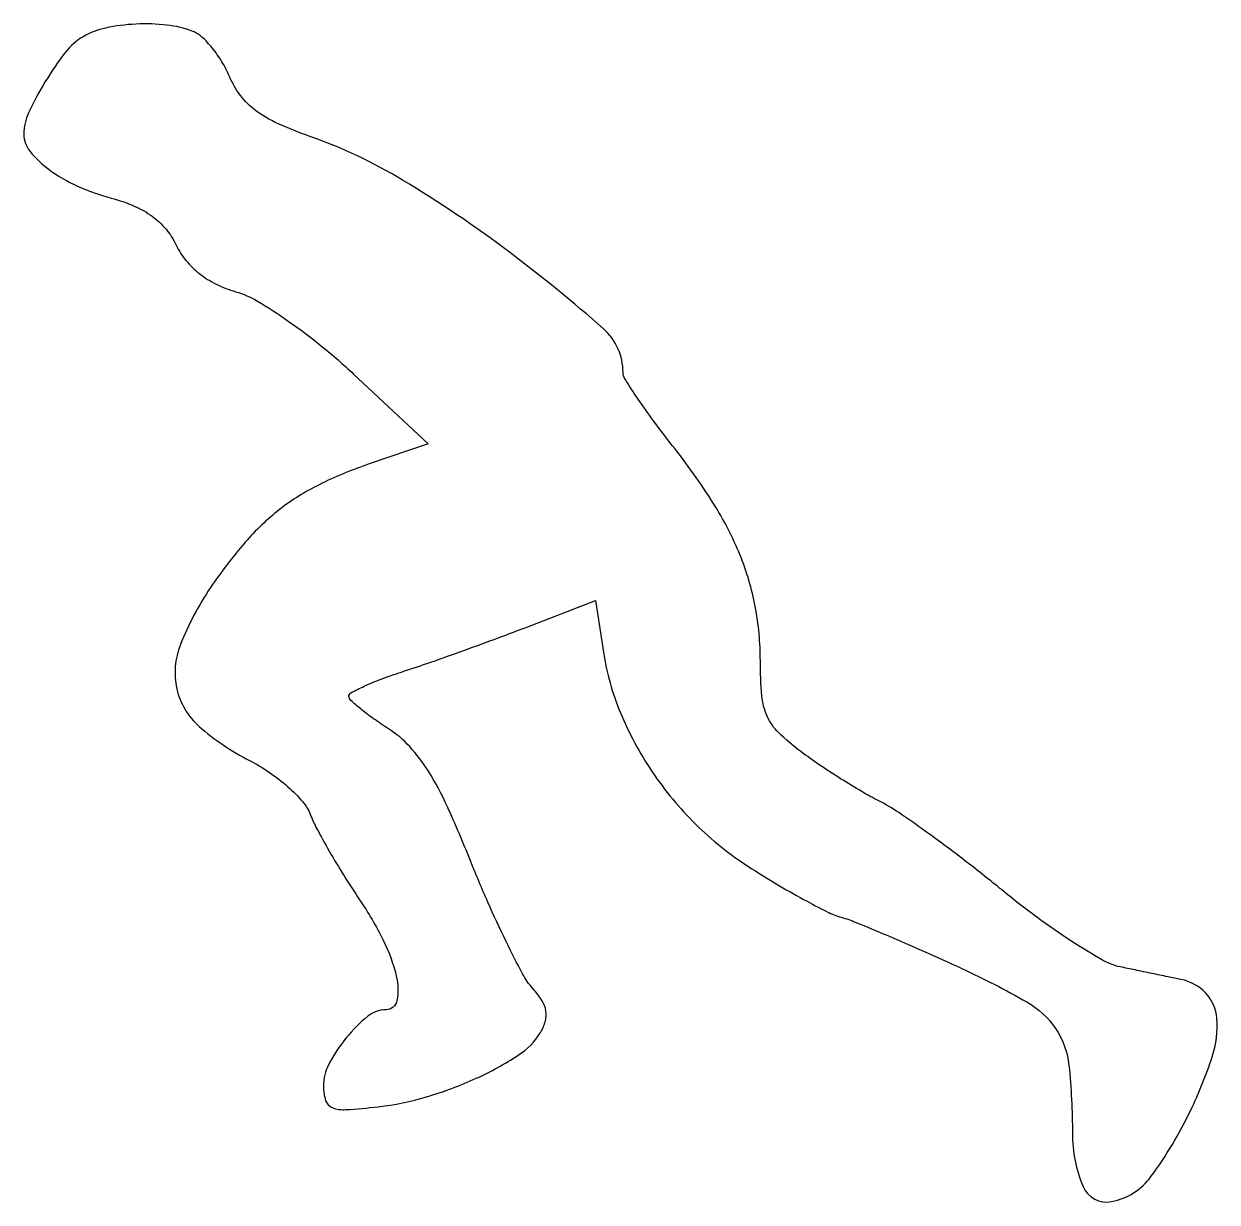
# Model space of a CAD drawing. Extents: x 0 to 95.6, y 0.6 to 94.9.
import ezdxf

# ---------------------------------------------------------------- set-up
doc = ezdxf.new("R2010")
doc.units = 0

msp = doc.modelspace()

# ---------------------------------------------------------------- linework, layer by layer
msp.add_lwpolyline([(4.749978, 93.919889, 0.095991), (3.347324, 92.692623, 0.028391), (1.719744, 90.33302, 0.027839), (0.377005, 87.824073, 0.109365), (0, 86.121088, 0.172596), (0.495439, 84.728592, 0.06401), (2.026327, 83.27559, 0.052914), (4.284059, 81.96567, 0.039262), (7.003562, 80.999041, -0.035428), (8.836559, 80.363279, -0.055802), (10.283648, 79.542067, -0.062728), (11.391276, 78.504081, -0.062492), (12.208559, 77.222615, 0.061789), (12.985669, 76.000364, 0.054623), (14.067612, 74.947225, 0.051589), (15.41502, 74.103062, 0.044181), (16.977759, 73.5, -0.064399), (18.707892, 72.750889, -0.018106), (21.184893, 71.151167, -0.017938), (23.878911, 69.122147, -0.018022), (26.416255, 66.908229), (32.376991, 61.316458), (27.661846, 59.709847, 0.032583), (23.653233, 58.045475, 0.050883), (20.490357, 56.060915, 0.049472), (17.732737, 53.435177, 0.028858), (14.954981, 49.806354, 0.054207), (12.540124, 45.249618, 0.151287), (12.25876, 41.682656, 0.159036), (14.038049, 38.694121, 0.061732), (18.073729, 35.962386, -0.032239), (19.6705, 35.013464, -0.030901), (21.156013, 33.854739, -0.032406), (22.334342, 32.667874, -0.088651), (22.939959, 31.657919, 0.031602), (23.470677, 30.489959, 0.008545), (24.457614, 28.712131, 0.008615), (25.649716, 26.728347, 0.008837), (26.899666, 24.803774, -0.032225), (28.782759, 21.584304, -0.057721), (29.830593, 18.709356, -0.102178), (29.890511, 16.748312, -0.364375), (29, 16, 0.173847), (27.547542, 15.479252, 0.04956), (25.830932, 13.755258, 0.049842), (24.441907, 11.656337, 0.121851), (24, 9.869948, 0.076452), (24.176691, 8.721136, 0.231225), (24.707077, 8.16274, 0.106289), (25.805188, 8.002532, 0.011333), (28.389109, 8.234611, 0.043992), (32.263258, 9.020619, 0.035408), (36.244225, 10.51399, 0.03602), (39.606485, 12.358139, 0.113355), (41.389054, 14.191464, 0.067154), (41.781352, 15.090352, 0.112854), (41.824487, 15.908938, 0.098529), (41.503059, 16.741267, 0.042568), (40.780648, 17.691464, -0.061342), (39.955125, 18.866092, -0.008973), (38.627701, 21.465618, -0.010028), (37.16849, 24.61303, -0.008453), (35.74781, 28, 0.011517), (33.930713, 32.258686, 0.032594), (32.406188, 35.106639, 0.046542), (30.907406, 37.079525, 0.06521), (29.213644, 38.5, -0.011942), (28.009163, 39.309113, -0.017212), (26.987102, 40.085795, -0.013007), (26.194105, 40.767746, -0.19474), (26.03852, 41.08994, -0.294702), (26.20017, 41.38031, -0.013608), (27.259753, 41.908488, -0.018913), (28.623824, 42.481023, -0.012032), (30.25, 43.048059, 0.00559), (32.277797, 43.725966, 0.00255), (34.912215, 44.654613, 0.002525), (37.678237, 45.661327, 0.003473), (40.153283, 46.595907), (45.806567, 48.775576), (46.434048, 44.637788, 0.060726), (47.786111, 39.786457, 0.05048), (50.32747, 35.067215, 0.049306), (53.836089, 30.845282, 0.051682), (58.0525, 27.466176, 0.008575), (60.264068, 26.094432, 0.00942), (62.45387, 24.842979, 0.008921), (64.361681, 23.843648, 0.046104), (65.470121, 23.410495, -0.026681), (66.672641, 22.993573, -0.003569), (69.149988, 21.962989, -0.004118), (72.070279, 20.695128, -0.003453), (75.146859, 19.303678, -0.021854), (80.344565, 16.628362, -0.116008), (82.668786, 14.46299, -0.122499), (83.72011, 11.546698, -0.025559), (84, 6.075, 0.100521), (84.859313, 1.843911, 0.355299), (87.138713, 0.636055, 0.187373), (90.291243, 2.63874, 0.047171), (93.47689, 7.951649, 0.032072), (95.195062, 12.231805, 0.098609), (95.570208, 15.316225, 0.172028), (94.681082, 17.327324, 0.155005), (92.68335, 18.43493, -0.000789), (91.657004, 18.643251, -0.000394), (90.358743, 18.909961, -0.000391), (89.015001, 19.188213, -0.000576), (87.835776, 19.434778, -0.078214), (86.399392, 19.980992, -0.014038), (83.946158, 21.476885, -0.014848), (81.148256, 23.413028, -0.012937), (78.335776, 25.599871, 0.007396), (75.498641, 27.85677, 0.007644), (72.626759, 30.003516, 0.007427), (70.084959, 31.7867, 0.032281), (68.5, 32.720402, -0.015863), (67.118411, 33.474363, -0.008044), (65.426562, 34.505516, -0.007982), (63.712936, 35.626795, -0.011802), (62.25, 36.668946, -0.031731), (60.461043, 38.194277, -0.095392), (59.544326, 39.502767, -0.084172), (59.118132, 41.151463, -0.021258), (59, 43.928767, 0.046708), (58.591038, 48.297046, 0.050372), (57.378731, 52.399117, 0.044507), (55.220539, 56.575463, 0.025748), (51.945458, 61.188216, -0.007934), (50.433929, 63.164096, -0.011281), (49.158978, 64.970528, -0.007476), (48.157804, 66.508413, -0.141465), (48, 67.055001, 0.215081), (46.436784, 70.520914, 0.019534), (38.905181, 76.665425, 0.025916), (30.341868, 82.441743, 0.050797), (22.90955, 85.941709, -0.021364), (20.312378, 86.983032, -0.054012), (18.560767, 88.01395, -0.070167), (17.351277, 89.210413, -0.063255), (16.469072, 90.735726, 0.036443), (15.867075, 91.918258, 0.034775), (15.091297, 93.020561, 0.036771), (14.266872, 93.894434, 0.093922), (13.529414, 94.350339, 0.064027), (11.461209, 94.853239, 0.039931), (8.964481, 94.930237, 0.040322), (6.550017, 94.615579, 0.079472)], format="xyb", close=True)

doc.saveas('drawing.dxf')
